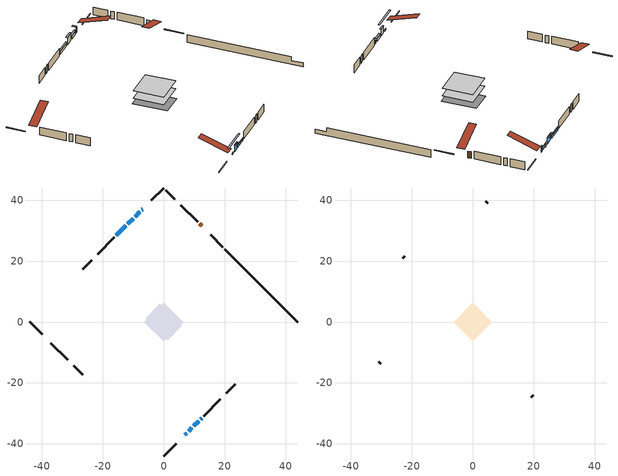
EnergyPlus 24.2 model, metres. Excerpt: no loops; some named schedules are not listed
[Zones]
conditioned space
 floor outside (Floor1 construction): -1.12,0 0,1.12 1.12,0 0,-1.12 z1.22
 floor adiabatic (AdiabaticFloorConstruction): -6.32,0 0,6.32 6.32,0 0,-6.32 z1.22
 floor foundation (Slab1 construction): -5.98,1.24 -1.24,5.98 5.98,-1.24 1.24,-5.98 z-1.22
 wall outside (RimJoist1 construction): 0,-43.95 4.02,-39.93 / -43.95,0 -39.93,-4.02 / 0,43.95 -4.02,39.93 / 19.36,24.59 15.34,28.61 z1.22:1.52
 wall outside (AdiabaticWallConstruction 1): 12.41,31.54 11.74,32.21 z1.22:3.25
 wall outside (AdiabaticWallConstruction): -6.95,37 -7.19,36.76 z1.22:2.97; 6.95,-37 7.51,-36.44 z1.22:1.73; -7.84,36.11 -9.43,34.52 / 9.85,-34.1 11.43,-32.52 / -12.39,31.56 -15.56,28.39 z1.22:2.08; -10.08,33.87 -11.74,32.21 z1.22:3.33; 8.17,-35.78 9.19,-34.76 z1.22:3.25; 12.08,-31.86 12.41,-31.54 z1.22:1.93
 wall outside (Wall1 construction): 13.07,-30.88 18.54,-25.41 / -37,-6.95 -31.52,-12.42 / -16.21,27.73 -21.69,22.26 / 11.08,32.87 5.61,38.34 z1.22:3.66
 wall outside (Wall3 construction): 20.52,-23.43 23.49,-20.46 / -29.54,-14.41 -26.57,-17.38 / -23.67,20.28 -26.64,17.31 / 3.63,40.32 0.66,43.29 z1.22:3.66
 wall foundation (FoundationWall1 construction): 20.02,23.93,-1.22 20.02,23.93,1.22 41.56,2.39,1.22 41.56,2.39,-0.04 43.95,0,-0.04 43.95,0,-1.22
 window (WindowConstruction 5): -6.95,37 -7.19,36.76 z1.22:2.97
 window (WindowConstruction 7): 6.95,-37 7.51,-36.44 z1.22:1.73
 window (WindowConstruction): -7.84,36.11 -9.42,34.52 z1.22:2.08
 window (WindowConstruction 1): -10.08,33.87 -11.73,32.21 z1.22:3.33
 window (WindowConstruction 2): 8.17,-35.78 9.19,-34.76 z1.22:3.25
 window (WindowConstruction 3): 9.85,-34.1 11.43,-32.52 z1.22:2.08
 window (WindowConstruction 4): 12.09,-31.86 12.41,-31.54 z1.22:1.93
 window (WindowConstruction 6): -12.39,31.56 -15.56,28.39 z1.22:2.08
 door (Door): 12.41,31.54 11.74,32.21 z1.22:3.25
 ceiling adiabatic (AdiabaticFloorConstruction): 0,-6.32 6.32,0 0,6.32 -6.32,0 z1.22
attic - vented
 floor to conditioned space (Floor2 construction Reversed): -6.3,0 0,6.3 6.3,0 0,-6.3 z3.66
 wall outside (Wall2 construction): 19.19,-24.75 19.86,-24.08 / -30.87,-13.08 -30.2,-13.75 / -22.34,21.61 -23.01,20.94 / 4.95,39 4.28,39.67 z1.22:3.66
 roof outside (Roof1 construction): 6.3,-37.65,3.66 0.16,-31.51,6.55 -1.46,-33.13,6.55 4.68,-39.27,3.66; -37.65,-6.3,3.66 -31.51,-0.16,6.55 -33.13,1.46,6.55 -39.27,-4.68,3.66; -6.3,37.65,3.66 -0.16,31.51,6.55 1.46,33.13,6.55 -4.68,39.27,3.66; 13.07,30.88,3.66 6.93,24.74,6.55 8.55,23.13,6.55 14.68,29.26,3.66
shading: -7.29,36.66 -6.85,37.1 -7.71,37.96 -8.15,37.52 z3.12; 10.1,-33.85 4.36,-39.58 4.69,-39.91 10.42,-34.18 z5.39; -9.64,34.31 -7.63,36.32 -7.96,36.64 -9.96,34.64 z2.38; -11.84,32.11 -9.98,33.97 -10.3,34.3 -12.17,32.43 z3.48; 9.3,-34.65 8.06,-35.89 8.39,-36.21 9.62,-34.98 z3.4; 11.53,-32.41 9.74,-34.21 10.07,-34.53 11.86,-32.74 z2.23; 12.52,-31.43 11.98,-31.97 12.31,-32.29 12.84,-31.76 z2.08; -15.77,28.18 -12.18,31.77 -12.39,31.98 -15.98,28.39 z2.38
[Building]
Building 1: Terrain=Suburbs
[Site:Location]
Halifax Intl AP_NS: Latitude {deg}=44.88; Longitude {deg}=-63.51; Time Zone {hr}=-4; Elevation {m}=145; Keep Site Location Information=Yes
[Site:GroundTemperature:Shallow]
3.15511, 1.33576, 1.19006, 2.05344, 5.51939, 8.9692, 11.96, 13.8546, 14.0156, 12.4746, 9.56009, 6.2161
[Site:WaterMainsTemperature]
Calculation Method=Schedule; Temperature Schedule=mains temperature schedule
[Material] Roughness=Rough; Thermal Absorptance=0.9
Name | Thickness {m} | Conductivity {W/m-K} | Density {kg/m3} | Specific Heat {J/kg-K} | Solar Absorptance | Visible Absorptance
asphalt or fiberglass shingles | 0.00635 | 0.162714 | 1121.4 | 1465.45 | 0.4 | 0.4
ceiling loosefill ins | 0.169333 | 0.0480833 | 16.02 | 1046.75 | 0.7 | 0.7
ceiling stud and cavity | 0.1397 | 0.132671 | 65.682 | 1177.47 | 0.7 | 0.7
concrete 4.0 in. | 0.1016 | 1.803125 | 2242.8 | 837.4 | 0.7 | 0.7
concrete 8.0 in. | 0.2032 | 1.803125 | 2242.8 | 837.4 | 0.7 | 0.7
door material | 0.04445 | 0.0451087 | 512.64 | 1214.23 | 0.7 | 0.7
floor covering | 0.0127 | 0.0433444 | 54.468 | 1339.84 | 0.6 | 0.6
floor rigid ins; rim joist rigid ins; wall rigid ins | 0.051816 | 0.029427 | 32.04 | 1214.23 | 0.7 | 0.7
floor rigid ins 1; wall rigid ins 1 | 0.512978 | 0.029427 | 32.04 | 1214.23 | 0.7 | 0.7
floor stud and cavity | 0.1397 | 0.0947656 | 92.3553 | 1139.71 | 0.7 | 0.7
floor stud and cavity 1 | 0.1397 | 1.75129 | 37.0049 | 1207.88 | 0.7 | 0.7
furniture material conditioned space 1 | 0.1524 | 0.115458 | 640.8 | 1214.23 | 0.6 | 0.6
gypsum board | 0.0127 | 0.160291 | 801 | 837.4 | 0.6 | 0.6
osb sheathing 0.5 in. | 0.0127 | 0.115458 | 512.64 | 1214.23 | 0.7 | 0.7
osb sheathing 0.75 in. | 0.01905 | 0.115458 | 512.64 | 1214.23 | 0.7 | 0.7
osb sheathing 2.0 in. | 0.0508 | 0.115458 | 512.64 | 1214.23 | 0.7 | 0.7
rim joist stud and cavity | 0.0508 | 0.0475618 | 125.044 | 1163.47 | 0.6 | 0.6
wall stud and cavity | 0.1397 | 0.203958 | 139.0536 | 1170.24 | 0.7 | 0.7
wall stud and cavity 1 | 0.0889 | 6.1454 | 50.32683 | 1063.81 | 0.6 | 0.6
wall stud and cavity 2 | 0.1397 | 0.0937973 | 139.0536 | 1170.24 | 0.7 | 0.7
wall stud and cavity 3 | 0.0889 | 0.380278 | 52.3479 | 1209.89 | 0.7 | 0.7
wall stud and cavity 4 | 0.0889 | 0.391764 | 83.0341 | 1211.67 | 0.7 | 0.7
wood siding | 0.0254 | 0.102417 | 544.68 | 1172.36 | 0.4 | 0.4
wood siding 1 | 0.00254 | 0.102417 | 544.68 | 1172.36 | 0.4 | 0.4
wood siding 2; wood siding 3; wood siding 4 | 0.0254 | 0.102417 | 544.68 | 1172.36 | 0.7 | 0.7
[WindowMaterial:SimpleGlazingSystem]
Name | U-Factor {W/m2-K} | Solar Heat Gain Coefficient
WindowMaterial | 3.006501 | 0.53
WindowMaterial 1 | 2.88386 | 0.67
WindowMaterial 2 | 2.82935 | 0.58
WindowMaterial 3 | 3.06442 | 0.39
WindowMaterial 4 | 3.04681 | 0.56
WindowMaterial 5 | 2.75269 | 0.42
[Construction]
AdiabaticFloorConstruction: floor stud and cavity 1, floor rigid ins 1, osb sheathing 0.75 in., floor covering
AdiabaticWallConstruction: wood siding 3, wall rigid ins 1, wall stud and cavity 3, gypsum board
AdiabaticWallConstruction 1: wood siding 4, wall rigid ins 1, wall stud and cavity 3, gypsum board
Door: door material
Floor1 construction: floor stud and cavity, floor rigid ins, osb sheathing 0.75 in., floor covering
Floor2 construction Reversed: gypsum board, ceiling stud and cavity, ceiling loosefill ins
FoundationWall1 construction: concrete 8.0 in.
furniture construction conditioned space 1: furniture material conditioned space 1
PartitionWallConstruction: gypsum board, wall stud and cavity 4, gypsum board
RimJoist1 construction: wood siding 2, rim joist rigid ins, osb sheathing 2.0 in., rim joist stud and cavity
Roof1 construction: asphalt or fiberglass shingles
Slab1 construction: concrete 4.0 in.
Wall1 construction: wood siding, wall rigid ins, osb sheathing 0.5 in., wall stud and cavity, gypsum board
Wall2 construction: wood siding 1, wall stud and cavity 1
Wall3 construction: wood siding, osb sheathing 0.5 in., wall stud and cavity 2, gypsum board
WindowConstruction; WindowConstruction 3; WindowConstruction 6: WindowMaterial
WindowConstruction 1: WindowMaterial 1
WindowConstruction 2: WindowMaterial 2
WindowConstruction 4: WindowMaterial 3
WindowConstruction 5: WindowMaterial 4
WindowConstruction 7: WindowMaterial 5
[Zone] Multiplier=1; Part of Total Floor Area=Yes
Name | Volume {m3}
attic - vented | 37.31
conditioned space | 390.8
[Space]
Name | Zone | Volume {m3}
attic - vented 1 | attic - vented | 37.31
conditioned space 1 | conditioned space | 390.8
[ZoneInfiltration:EffectiveLeakageArea]
infil attic - vented 1: Zone or Space=attic - vented 1; Schedule=Always On Discrete; Effective Air Leakage Area {cm2}=2845.25; Stack Coefficient=0.000370775; Wind Coefficient=1.30099e-05
[ZoneMixing]
whole house fan mix: Zone or Space=attic - vented; Schedule=Always On Continuous; Design Flow Rate Calculation Method=Flow/Zone; Design Flow Rate {m3/s}=0; Source Zone or Space=conditioned space
[SurfaceProperty:ExposedFoundationPerimeter]
Slab1: Exposed Perimeter Calculation Method=TotalExposedPerimeter; Total Exposed Perimeter {m}=33.84
[InternalMass] Zone or ZoneList=conditioned space; Space or SpaceList=conditioned space 1
Name | Construction | Surface Area {m2}
furniture mass conditioned space 1 | furniture construction conditioned space 1 | 60.3598
partition wall mass | PartitionWallConstruction | 150.9
[Lights]
interior lighting: Zone or ZoneList or Space or SpaceList=conditioned space 1; Schedule=interior lighting schedule; Design Level Calculation Method=LightingLevel; Lighting Level {W}=343.2; Return Air Fraction=0; Fraction Radiant=0.6; Fraction Visible=0.2; Fraction Replaceable=1
[People]
occupants: Zone or ZoneList or Space or SpaceList=conditioned space 1; Number of People Schedule=occupants schedule; Number of People Calculation Method=People; Number of People=3; Fraction Radiant=0.314171; Sensible Heat Fraction=0.56303; Activity Level Schedule=occupants activity schedule; Carbon Dioxide Generation Rate {m3/s-W}=0; Enable ASHRAE 55 Comfort Warnings=No; Mean Radiant Temperature Calculation Type=EnclosureAveraged
[ElectricEquipment] Zone or ZoneList or Space or SpaceList=conditioned space 1; Design Level Calculation Method=EquipmentLevel
Name | Schedule | Design Level {W} | Fraction Latent | Fraction Radiant | Fraction Lost
clothes dryer | clothes dryer schedule | 140.772 | 0.015 | 0.081 | 0.85
clothes washer | clothes washer schedule | 32.1985 | 0.03 | 0.162 | 0.7
cooking range | cooking range schedule | 215.147 | 0.08 | 0.432 | 0.2
dishwasher | dishwasher schedule | 66.8632 | 0.3 | 0.18 | 0.4
fridge | fridge schedule | 72.9452 | 0 | 0.6 | 0
mech vent bath fan 0 | mech vent bath fan 0 schedule | 25.1 | 0 | 0 | 1
mech vent house fan | mech vent house fan schedule | 6.33333 | 0 | 0 | 1
mech vent house fan cfis | mech vent house fan cfis schedule | 0 | 0 | 0 | 0
misc plug loads | misc plug loads schedule | 494.7 | 0.045 | 0.513 | 0.1
whole house fan | Always On Discrete | 0 | 0 | 0 | 1
[OtherEquipment] Zone or ZoneList or Space or SpaceList=conditioned space 1; Design Level Calculation Method=EquipmentLevel
Name | Fuel Type | Schedule | Design Level {W} | Fraction Latent | Fraction Radiant | Fraction Lost
clothes dryer 1 | Electricity | clothes dryer schedule | 0 | 0.015 | 0.081 | 0.85
cooking range 1 | Electricity | cooking range schedule | 0 | 0.08 | 0.432 | 0.2
general water use latent | None | general water use schedule | 62.594 | 1 | 0 | 0
general water use sensible | None | general water use schedule | -61.6891 | 0 | 0.6 | 0
mech vent house fan latent load | None | Always On Discrete | 0 | 1 | 0 | 0
mech vent house fan sensible load | None | Always On Discrete | 0 | 0 | 0 | 0
water heater energy adjustment1 | Electricity | Always On Discrete | 0.01 | 0 | 0 | 1
[ZoneInfiltration:DesignFlowRate] Zone or ZoneList or Space or SpaceList=conditioned space 1; Schedule=Always On Discrete; Design Flow Rate Calculation Method=Flow/Zone; Design Flow Rate {m3/s}=0
infil flow; natural vent flow; whole house fan flow
[ZoneControl:Thermostat]
conditioned space Thermostat: Zone or ZoneList=conditioned space; Control Type Schedule=conditioned space Thermostat Schedule; Control 1=conditioned space temperature setpoint; Temperature Difference Between Cutout And Setpoint {deltaC}=0
[ThermostatSetpoint:DualSetpoint]
conditioned space temperature setpoint: Heating Setpoint Temperature Schedule=heating setpoint; Cooling Setpoint Temperature Schedule=cooling setpoint
[Zone equipment]
conditioned space: electric baseboard
[Foundation:Kiva]
Foundation Kiva 1: Initial Indoor Air Temperature {C}=18; Wall Height Above Grade {m}=1.21999; Wall Depth Below Slab {m}=0.2032
[Foundation:Kiva:Settings]
Soil Conductivity {W/m-K}=0.849921; Soil Density {kg/m3}=1842.3; Soil Specific Heat {J/kg-K}=418.7; Ground Solar Absorptivity=0.9; Ground Thermal Absorptivity=0.9; Ground Surface Roughness {m}=0.03; Far-Field Width {m}=40; Deep-Ground Boundary Condition=ZeroFlux; Deep-Ground Depth {m}=40; Minimum Cell Dimension {m}=0.2; Maximum Cell Growth Coefficient=3; Simulation Timestep=Timestep
[Exterior:Lights]
exterior lighting: Schedule=exterior lighting schedule; Design Level {W}=75.6
[EnergyManagementSystem:Sensor] Output:Variable or Output:Meter Index Key=conditioned space
Name | Output:Variable or Output:Meter
conditioned_space_clg_unmet_s | Zone Cooling Setpoint Not Met Time
conditioned_space_htg_unmet_s | Zone Heating Setpoint Not Met Time
fridge_tin_s; tin_s; tin_s_1 | Zone Mean Air Temperature
tout_s | Zone Outdoor Air Drybulb Temperature
win_s | Zone Air Humidity Ratio
[Schedule:Constant]
Name | Hourly Value
Always On Continuous; mech vent house fan schedule; mech vent house fan cfis schedule; Always On Discrete | 1
occupants activity schedule | 117.228
fridge schedule | 0
[Schedule:Week:Daily]
interior lighting schedule Week Rule - Jan1-Jan27: interior lighting schedule day, interior lighting schedule day, interior lighting schedule day, interior lighting schedule day, interior lighting schedule day, interior lighting schedule day, interior lighting schedule day, interior lighting schedule default day, interior lighting schedule default day, interior lighting schedule default day, interior lighting schedule default day, interior lighting schedule default day
interior lighting schedule Week Rule - Jan28-Feb3: interior lighting schedule day, interior lighting schedule day, interior lighting schedule day, interior lighting schedule day, interior lighting schedule day 1, interior lighting schedule day 1, interior lighting schedule day 1, interior lighting schedule default day, interior lighting schedule default day, interior lighting schedule default day, interior lighting schedule default day, interior lighting schedule default day
interior lighting schedule Week Rule - Feb4-Feb24: interior lighting schedule day 1, interior lighting schedule day 1, interior lighting schedule day 1, interior lighting schedule day 1, interior lighting schedule day 1, interior lighting schedule day 1, interior lighting schedule day 1, interior lighting schedule default day, interior lighting schedule default day, interior lighting schedule default day, interior lighting schedule default day, interior lighting schedule default day
interior lighting schedule Week Rule - Feb25-Mar3: interior lighting schedule day 1, interior lighting schedule day 1, interior lighting schedule day 1, interior lighting schedule day 1, interior lighting schedule day 2, interior lighting schedule day 2, interior lighting schedule day 2, interior lighting schedule default day, interior lighting schedule default day, interior lighting schedule default day, interior lighting schedule default day, interior lighting schedule default day
interior lighting schedule Week Rule - Mar4-Mar31: interior lighting schedule day 2, interior lighting schedule day 2, interior lighting schedule day 2, interior lighting schedule day 2, interior lighting schedule day 2, interior lighting schedule day 2, interior lighting schedule day 2, interior lighting schedule default day, interior lighting schedule default day, interior lighting schedule default day, interior lighting schedule default day, interior lighting schedule default day
interior lighting schedule Week Rule - Apr1-Apr28: interior lighting schedule day 3, interior lighting schedule day 3, interior lighting schedule day 3, interior lighting schedule day 3, interior lighting schedule day 3, interior lighting schedule day 3, interior lighting schedule day 3, interior lighting schedule default day, interior lighting schedule default day, interior lighting schedule default day, interior lighting schedule default day, interior lighting schedule default day
interior lighting schedule Week Rule - Apr29-May5: interior lighting schedule day 3, interior lighting schedule day 3, interior lighting schedule day 4, interior lighting schedule day 4, interior lighting schedule day 4, interior lighting schedule day 4, interior lighting schedule day 4, interior lighting schedule default day, interior lighting schedule default day, interior lighting schedule default day, interior lighting schedule default day, interior lighting schedule default day
interior lighting schedule Week Rule - May6-May26: interior lighting schedule day 4, interior lighting schedule day 4, interior lighting schedule day 4, interior lighting schedule day 4, interior lighting schedule day 4, interior lighting schedule day 4, interior lighting schedule day 4, interior lighting schedule default day, interior lighting schedule default day, interior lighting schedule default day, interior lighting schedule default day, interior lighting schedule default day
interior lighting schedule Week Rule - May27-Jun2: interior lighting schedule day 4, interior lighting schedule day 4, interior lighting schedule day 4, interior lighting schedule day 4, interior lighting schedule day 4, interior lighting schedule day 5, interior lighting schedule day 5, interior lighting schedule default day, interior lighting schedule default day, interior lighting schedule default day, interior lighting schedule default day, interior lighting schedule default day
interior lighting schedule Week Rule - Jun3-Jun30: interior lighting schedule day 5, interior lighting schedule day 5, interior lighting schedule day 5, interior lighting schedule day 5, interior lighting schedule day 5, interior lighting schedule day 5, interior lighting schedule day 5, interior lighting schedule default day, interior lighting schedule default day, interior lighting schedule default day, interior lighting schedule default day, interior lighting schedule default day
interior lighting schedule Week Rule - Jul1-Jul28: interior lighting schedule day 6, interior lighting schedule day 6, interior lighting schedule day 6, interior lighting schedule day 6, interior lighting schedule day 6, interior lighting schedule day 6, interior lighting schedule day 6, interior lighting schedule default day, interior lighting schedule default day, interior lighting schedule default day, interior lighting schedule default day, interior lighting schedule default day
interior lighting schedule Week Rule - Jul29-Aug4: interior lighting schedule day 6, interior lighting schedule day 6, interior lighting schedule day 6, interior lighting schedule day 7, interior lighting schedule day 7, interior lighting schedule day 7, interior lighting schedule day 7, interior lighting schedule default day, interior lighting schedule default day, interior lighting schedule default day, interior lighting schedule default day, interior lighting schedule default day
interior lighting schedule Week Rule - Aug5-Aug25: interior lighting schedule day 7, interior lighting schedule day 7, interior lighting schedule day 7, interior lighting schedule day 7, interior lighting schedule day 7, interior lighting schedule day 7, interior lighting schedule day 7, interior lighting schedule default day, interior lighting schedule default day, interior lighting schedule default day, interior lighting schedule default day, interior lighting schedule default day
interior lighting schedule Week Rule - Aug26-Sep1: interior lighting schedule day 7, interior lighting schedule day 7, interior lighting schedule day 7, interior lighting schedule day 7, interior lighting schedule day 7, interior lighting schedule day 7, interior lighting schedule day 8, interior lighting schedule default day, interior lighting schedule default day, interior lighting schedule default day, interior lighting schedule default day, interior lighting schedule default day
interior lighting schedule Week Rule - Sep2-Sep29: interior lighting schedule day 8, interior lighting schedule day 8, interior lighting schedule day 8, interior lighting schedule day 8, interior lighting schedule day 8, interior lighting schedule day 8, interior lighting schedule day 8, interior lighting schedule default day, interior lighting schedule default day, interior lighting schedule default day, interior lighting schedule default day, interior lighting schedule default day
interior lighting schedule Week Rule - Sep30-Oct6: interior lighting schedule day 8, interior lighting schedule day 9, interior lighting schedule day 9, interior lighting schedule day 9, interior lighting schedule day 9, interior lighting schedule day 9, interior lighting schedule day 9, interior lighting schedule default day, interior lighting schedule default day, interior lighting schedule default day, interior lighting schedule default day, interior lighting schedule default day
interior lighting schedule Week Rule - Oct7-Oct27: interior lighting schedule day 9, interior lighting schedule day 9, interior lighting schedule day 9, interior lighting schedule day 9, interior lighting schedule day 9, interior lighting schedule day 9, interior lighting schedule day 9, interior lighting schedule default day, interior lighting schedule default day, interior lighting schedule default day, interior lighting schedule default day, interior lighting schedule default day
interior lighting schedule Week Rule - Oct28-Nov3: interior lighting schedule day 9, interior lighting schedule day 9, interior lighting schedule day 9, interior lighting schedule day 9, interior lighting schedule day 10, interior lighting schedule day 10, interior lighting schedule day 10, interior lighting schedule default day, interior lighting schedule default day, interior lighting schedule default day, interior lighting schedule default day, interior lighting schedule default day
interior lighting schedule Week Rule - Nov4-Nov24: interior lighting schedule day 10, interior lighting schedule day 10, interior lighting schedule day 10, interior lighting schedule day 10, interior lighting schedule day 10, interior lighting schedule day 10, interior lighting schedule day 10, interior lighting schedule default day, interior lighting schedule default day, interior lighting schedule default day, interior lighting schedule default day, interior lighting schedule default day
interior lighting schedule Week Rule - Nov25-Dec1: interior lighting schedule day 10, interior lighting schedule day 10, interior lighting schedule day 10, interior lighting schedule day 10, interior lighting schedule day 10, interior lighting schedule day 10, interior lighting schedule day 11, interior lighting schedule default day, interior lighting schedule default day, interior lighting schedule default day, interior lighting schedule default day, interior lighting schedule default day
interior lighting schedule Week Rule - Dec2-Dec31: interior lighting schedule day 11, interior lighting schedule day 11, interior lighting schedule day 11, interior lighting schedule day 11, interior lighting schedule day 11, interior lighting schedule day 11, interior lighting schedule day 11, interior lighting schedule default day, interior lighting schedule default day, interior lighting schedule default day, interior lighting schedule default day, interior lighting schedule default day
occupants schedule Week Rule - Jan1-Dec31: occupants schedule day, occupants schedule day, occupants schedule day, occupants schedule day, occupants schedule day, occupants schedule day, occupants schedule day, occupants schedule default day, occupants schedule default day, occupants schedule default day, occupants schedule default day, occupants schedule default day
clothes dryer schedule Week Rule - Jan1-Dec31: clothes dryer schedule day, clothes dryer schedule day, clothes dryer schedule day, clothes dryer schedule day, clothes dryer schedule day, clothes dryer schedule day, clothes dryer schedule day, clothes dryer schedule default day, clothes dryer schedule default day, clothes dryer schedule default day, clothes dryer schedule default day, clothes dryer schedule default day
clothes washer schedule Week Rule - Jan1-Dec31: clothes washer schedule day, clothes washer schedule day, clothes washer schedule day, clothes washer schedule day, clothes washer schedule day, clothes washer schedule day, clothes washer schedule day, clothes washer schedule default day, clothes washer schedule default day, clothes washer schedule default day, clothes washer schedule default day, clothes washer schedule default day
cooking range schedule Week Rule - Jan1-Dec31: cooking range schedule day, cooking range schedule day, cooking range schedule day, cooking range schedule day, cooking range schedule day, cooking range schedule day, cooking range schedule day, cooking range schedule default day, cooking range schedule default day, cooking range schedule default day, cooking range schedule default day, cooking range schedule default day
dishwasher schedule Week Rule - Jan1-Dec31: dishwasher schedule day, dishwasher schedule day, dishwasher schedule day, dishwasher schedule day, dishwasher schedule day, dishwasher schedule day, dishwasher schedule day, dishwasher schedule default day, dishwasher schedule default day, dishwasher schedule default day, dishwasher schedule default day, dishwasher schedule default day
mech vent bath fan 0 schedule Week Rule - Jan1-Dec31: mech vent bath fan 0 schedule day, mech vent bath fan 0 schedule day, mech vent bath fan 0 schedule day, mech vent bath fan 0 schedule day, mech vent bath fan 0 schedule day, mech vent bath fan 0 schedule day, mech vent bath fan 0 schedule day, mech vent bath fan 0 schedule default day, mech vent bath fan 0 schedule default day, mech vent bath fan 0 schedule default day, mech vent bath fan 0 schedule default day, mech vent bath fan 0 schedule default day
misc plug loads schedule Week Rule - Jan1-Dec31: misc plug loads schedule day, misc plug loads schedule day, misc plug loads schedule day, misc plug loads schedule day, misc plug loads schedule day, misc plug loads schedule day, misc plug loads schedule day, misc plug loads schedule default day, misc plug loads schedule default day, misc plug loads schedule default day, misc plug loads schedule default day, misc plug loads schedule default day
general water use schedule Week Rule - Jan1-Dec31: general water use schedule day, general water use schedule day, general water use schedule day, general water use schedule day, general water use schedule day, general water use schedule day, general water use schedule day, general water use schedule default day, general water use schedule default day, general water use schedule default day, general water use schedule default day, general water use schedule default day
exterior lighting schedule Week Rule - Jan1-Jan27: exterior lighting schedule day, exterior lighting schedule day, exterior lighting schedule day, exterior lighting schedule day, exterior lighting schedule day, exterior lighting schedule day, exterior lighting schedule day, exterior lighting schedule default day, exterior lighting schedule default day, exterior lighting schedule default day, exterior lighting schedule default day, exterior lighting schedule default day
exterior lighting schedule Week Rule - Jan28-Feb3: exterior lighting schedule day, exterior lighting schedule day, exterior lighting schedule day, exterior lighting schedule day, exterior lighting schedule day 1, exterior lighting schedule day 1, exterior lighting schedule day 1, exterior lighting schedule default day, exterior lighting schedule default day, exterior lighting schedule default day, exterior lighting schedule default day, exterior lighting schedule default day
exterior lighting schedule Week Rule - Feb4-Feb24: exterior lighting schedule day 1, exterior lighting schedule day 1, exterior lighting schedule day 1, exterior lighting schedule day 1, exterior lighting schedule day 1, exterior lighting schedule day 1, exterior lighting schedule day 1, exterior lighting schedule default day, exterior lighting schedule default day, exterior lighting schedule default day, exterior lighting schedule default day, exterior lighting schedule default day
exterior lighting schedule Week Rule - Feb25-Mar3: exterior lighting schedule day 1, exterior lighting schedule day 1, exterior lighting schedule day 1, exterior lighting schedule day 1, exterior lighting schedule day 2, exterior lighting schedule day 2, exterior lighting schedule day 2, exterior lighting schedule default day, exterior lighting schedule default day, exterior lighting schedule default day, exterior lighting schedule default day, exterior lighting schedule default day
exterior lighting schedule Week Rule - Mar4-Mar31: exterior lighting schedule day 2, exterior lighting schedule day 2, exterior lighting schedule day 2, exterior lighting schedule day 2, exterior lighting schedule day 2, exterior lighting schedule day 2, exterior lighting schedule day 2, exterior lighting schedule default day, exterior lighting schedule default day, exterior lighting schedule default day, exterior lighting schedule default day, exterior lighting schedule default day
exterior lighting schedule Week Rule - Apr1-Apr28: exterior lighting schedule day 3, exterior lighting schedule day 3, exterior lighting schedule day 3, exterior lighting schedule day 3, exterior lighting schedule day 3, exterior lighting schedule day 3, exterior lighting schedule day 3, exterior lighting schedule default day, exterior lighting schedule default day, exterior lighting schedule default day, exterior lighting schedule default day, exterior lighting schedule default day
exterior lighting schedule Week Rule - Apr29-May5: exterior lighting schedule day 3, exterior lighting schedule day 3, exterior lighting schedule day 4, exterior lighting schedule day 4, exterior lighting schedule day 4, exterior lighting schedule day 4, exterior lighting schedule day 4, exterior lighting schedule default day, exterior lighting schedule default day, exterior lighting schedule default day, exterior lighting schedule default day, exterior lighting schedule default day
exterior lighting schedule Week Rule - May6-May26: exterior lighting schedule day 4, exterior lighting schedule day 4, exterior lighting schedule day 4, exterior lighting schedule day 4, exterior lighting schedule day 4, exterior lighting schedule day 4, exterior lighting schedule day 4, exterior lighting schedule default day, exterior lighting schedule default day, exterior lighting schedule default day, exterior lighting schedule default day, exterior lighting schedule default day
exterior lighting schedule Week Rule - May27-Jun2: exterior lighting schedule day 4, exterior lighting schedule day 4, exterior lighting schedule day 4, exterior lighting schedule day 4, exterior lighting schedule day 4, exterior lighting schedule day 5, exterior lighting schedule day 5, exterior lighting schedule default day, exterior lighting schedule default day, exterior lighting schedule default day, exterior lighting schedule default day, exterior lighting schedule default day
exterior lighting schedule Week Rule - Jun3-Jun30: exterior lighting schedule day 5, exterior lighting schedule day 5, exterior lighting schedule day 5, exterior lighting schedule day 5, exterior lighting schedule day 5, exterior lighting schedule day 5, exterior lighting schedule day 5, exterior lighting schedule default day, exterior lighting schedule default day, exterior lighting schedule default day, exterior lighting schedule default day, exterior lighting schedule default day
exterior lighting schedule Week Rule - Jul1-Jul28: exterior lighting schedule day 6, exterior lighting schedule day 6, exterior lighting schedule day 6, exterior lighting schedule day 6, exterior lighting schedule day 6, exterior lighting schedule day 6, exterior lighting schedule day 6, exterior lighting schedule default day, exterior lighting schedule default day, exterior lighting schedule default day, exterior lighting schedule default day, exterior lighting schedule default day
exterior lighting schedule Week Rule - Jul29-Aug4: exterior lighting schedule day 6, exterior lighting schedule day 6, exterior lighting schedule day 6, exterior lighting schedule day 7, exterior lighting schedule day 7, exterior lighting schedule day 7, exterior lighting schedule day 7, exterior lighting schedule default day, exterior lighting schedule default day, exterior lighting schedule default day, exterior lighting schedule default day, exterior lighting schedule default day
exterior lighting schedule Week Rule - Aug5-Aug25: exterior lighting schedule day 7, exterior lighting schedule day 7, exterior lighting schedule day 7, exterior lighting schedule day 7, exterior lighting schedule day 7, exterior lighting schedule day 7, exterior lighting schedule day 7, exterior lighting schedule default day, exterior lighting schedule default day, exterior lighting schedule default day, exterior lighting schedule default day, exterior lighting schedule default day
exterior lighting schedule Week Rule - Aug26-Sep1: exterior lighting schedule day 7, exterior lighting schedule day 7, exterior lighting schedule day 7, exterior lighting schedule day 7, exterior lighting schedule day 7, exterior lighting schedule day 7, exterior lighting schedule day 8, exterior lighting schedule default day, exterior lighting schedule default day, exterior lighting schedule default day, exterior lighting schedule default day, exterior lighting schedule default day
exterior lighting schedule Week Rule - Sep2-Sep29: exterior lighting schedule day 8, exterior lighting schedule day 8, exterior lighting schedule day 8, exterior lighting schedule day 8, exterior lighting schedule day 8, exterior lighting schedule day 8, exterior lighting schedule day 8, exterior lighting schedule default day, exterior lighting schedule default day, exterior lighting schedule default day, exterior lighting schedule default day, exterior lighting schedule default day
exterior lighting schedule Week Rule - Sep30-Oct6: exterior lighting schedule day 8, exterior lighting schedule day 9, exterior lighting schedule day 9, exterior lighting schedule day 9, exterior lighting schedule day 9, exterior lighting schedule day 9, exterior lighting schedule day 9, exterior lighting schedule default day, exterior lighting schedule default day, exterior lighting schedule default day, exterior lighting schedule default day, exterior lighting schedule default day
exterior lighting schedule Week Rule - Oct7-Oct27: exterior lighting schedule day 9, exterior lighting schedule day 9, exterior lighting schedule day 9, exterior lighting schedule day 9, exterior lighting schedule day 9, exterior lighting schedule day 9, exterior lighting schedule day 9, exterior lighting schedule default day, exterior lighting schedule default day, exterior lighting schedule default day, exterior lighting schedule default day, exterior lighting schedule default day
exterior lighting schedule Week Rule - Oct28-Nov3: exterior lighting schedule day 9, exterior lighting schedule day 9, exterior lighting schedule day 9, exterior lighting schedule day 9, exterior lighting schedule day 10, exterior lighting schedule day 10, exterior lighting schedule day 10, exterior lighting schedule default day, exterior lighting schedule default day, exterior lighting schedule default day, exterior lighting schedule default day, exterior lighting schedule default day
exterior lighting schedule Week Rule - Nov4-Nov24: exterior lighting schedule day 10, exterior lighting schedule day 10, exterior lighting schedule day 10, exterior lighting schedule day 10, exterior lighting schedule day 10, exterior lighting schedule day 10, exterior lighting schedule day 10, exterior lighting schedule default day, exterior lighting schedule default day, exterior lighting schedule default day, exterior lighting schedule default day, exterior lighting schedule default day
exterior lighting schedule Week Rule - Nov25-Dec1: exterior lighting schedule day 10, exterior lighting schedule day 10, exterior lighting schedule day 10, exterior lighting schedule day 10, exterior lighting schedule day 10, exterior lighting schedule day 10, exterior lighting schedule day 11, exterior lighting schedule default day, exterior lighting schedule default day, exterior lighting schedule default day, exterior lighting schedule default day, exterior lighting schedule default day
exterior lighting schedule Week Rule - Dec2-Dec31: exterior lighting schedule day 11, exterior lighting schedule day 11, exterior lighting schedule day 11, exterior lighting schedule day 11, exterior lighting schedule day 11, exterior lighting schedule day 11, exterior lighting schedule day 11, exterior lighting schedule default day, exterior lighting schedule default day, exterior lighting schedule default day, exterior lighting schedule default day, exterior lighting schedule default day
[Schedule:Year]
interior lighting schedule: interior lighting schedule Week Rule - Jan1-Jan27, 1, 1, 1, 27, interior lighting schedule Week Rule - Jan28-Feb3, 1, 28, 2, 3, interior lighting schedule Week Rule - Feb4-Feb24, 2, 4, 2, 24, interior lighting schedule Week Rule - Feb25-Mar3, 2, 25, 3, 3, interior lighting schedule Week Rule - Mar4-Mar31, 3, 4, 3, 31, interior lighting schedule Week Rule - Apr1-Apr28, 4, 1, 4, 28, interior lighting schedule Week Rule - Apr29-May5, 4, 29, 5, 5, interior lighting schedule Week Rule - May6-May26, 5, 6, 5, 26, interior lighting schedule Week Rule - May27-Jun2, 5, 27, 6, 2, interior lighting schedule Week Rule - Jun3-Jun30, 6, 3, 6, 30, interior lighting schedule Week Rule - Jul1-Jul28, 7, 1, 7, 28, interior lighting schedule Week Rule - Jul29-Aug4, 7, 29, 8, 4, interior lighting schedule Week Rule - Aug5-Aug25, 8, 5, 8, 25, interior lighting schedule Week Rule - Aug26-Sep1, 8, 26, 9, 1, interior lighting schedule Week Rule - Sep2-Sep29, 9, 2, 9, 29, interior lighting schedule Week Rule - Sep30-Oct6, 9, 30, 10, 6, interior lighting schedule Week Rule - Oct7-Oct27, 10, 7, 10, 27, interior lighting schedule Week Rule - Oct28-Nov3, 10, 28, 11, 3, interior lighting schedule Week Rule - Nov4-Nov24, 11, 4, 11, 24, interior lighting schedule Week Rule - Nov25-Dec1, 11, 25, 12, 1, interior lighting schedule Week Rule - Dec2-Dec31, 12, 2, 12, 31
occupants schedule: occupants schedule Week Rule - Jan1-Dec31, 1, 1, 12, 31
clothes dryer schedule: clothes dryer schedule Week Rule - Jan1-Dec31, 1, 1, 12, 31
clothes washer schedule: clothes washer schedule Week Rule - Jan1-Dec31, 1, 1, 12, 31
cooking range schedule: cooking range schedule Week Rule - Jan1-Dec31, 1, 1, 12, 31
dishwasher schedule: dishwasher schedule Week Rule - Jan1-Dec31, 1, 1, 12, 31
mech vent bath fan 0 schedule: mech vent bath fan 0 schedule Week Rule - Jan1-Dec31, 1, 1, 12, 31
misc plug loads schedule: misc plug loads schedule Week Rule - Jan1-Dec31, 1, 1, 12, 31
general water use schedule: general water use schedule Week Rule - Jan1-Dec31, 1, 1, 12, 31
heating setpoint: heating setpoint Week Rule - Jan1-Dec31, 1, 1, 12, 31
cooling setpoint: cooling setpoint Week Rule - Jan1-Dec31, 1, 1, 12, 31
exterior lighting schedule: exterior lighting schedule Week Rule - Jan1-Jan27, 1, 1, 1, 27, exterior lighting schedule Week Rule - Jan28-Feb3, 1, 28, 2, 3, exterior lighting schedule Week Rule - Feb4-Feb24, 2, 4, 2, 24, exterior lighting schedule Week Rule - Feb25-Mar3, 2, 25, 3, 3, exterior lighting schedule Week Rule - Mar4-Mar31, 3, 4, 3, 31, exterior lighting schedule Week Rule - Apr1-Apr28, 4, 1, 4, 28, exterior lighting schedule Week Rule - Apr29-May5, 4, 29, 5, 5, exterior lighting schedule Week Rule - May6-May26, 5, 6, 5, 26, exterior lighting schedule Week Rule - May27-Jun2, 5, 27, 6, 2, exterior lighting schedule Week Rule - Jun3-Jun30, 6, 3, 6, 30, exterior lighting schedule Week Rule - Jul1-Jul28, 7, 1, 7, 28, exterior lighting schedule Week Rule - Jul29-Aug4, 7, 29, 8, 4, exterior lighting schedule Week Rule - Aug5-Aug25, 8, 5, 8, 25, exterior lighting schedule Week Rule - Aug26-Sep1, 8, 26, 9, 1, exterior lighting schedule Week Rule - Sep2-Sep29, 9, 2, 9, 29, exterior lighting schedule Week Rule - Sep30-Oct6, 9, 30, 10, 6, exterior lighting schedule Week Rule - Oct7-Oct27, 10, 7, 10, 27, exterior lighting schedule Week Rule - Oct28-Nov3, 10, 28, 11, 3, exterior lighting schedule Week Rule - Nov4-Nov24, 11, 4, 11, 24, exterior lighting schedule Week Rule - Nov25-Dec1, 11, 25, 12, 1, exterior lighting schedule Week Rule - Dec2-Dec31, 12, 2, 12, 31
[Schedule:Compact]
conditioned space Thermostat Schedule: Through: 12/31, For: AllDays, Until: 24:00, 4
mains temperature schedule: Through: 01/01, For: AllDays, Until: 24:00, 7.41, Through: 01/02, For: AllDays, Until: 24:00, 7.34833, Through: 01/03, For: AllDays, Until: 24:00, 7.28778, Through: 01/04, For: AllDays, Until: 24:00, 7.22889, Through: 01/05, For: AllDays, Until: 24:00, 7.17056, Through: 01/06, For: AllDays, Until: 24:00, 7.11333, Through: 01/07, For: AllDays, Until: 24:00, 7.05722, Through: 01/08, For: AllDays, Until: 24:00, 7.00167, Through: 01/09, For: AllDays, Until: 24:00, 6.94778, Through: 01/10, For: AllDays, Until: 24:00, 6.895, Through: 01/11, For: AllDays, Until: 24:00, 6.84333, Through: 01/12, For: AllDays, Until: 24:00, 6.79278, Through: 01/13, For: AllDays, Until: 24:00, 6.74389, Through: 01/14, For: AllDays, Until: 24:00, 6.69556, Through: 01/15, For: AllDays, Until: 24:00, 6.64889, Through: 01/16, For: AllDays, Until: 24:00, 6.60278, Through: 01/17, For: AllDays, Until: 24:00, 6.55833, Through: 01/18, For: AllDays, Until: 24:00, 6.515, Through: 01/19, For: AllDays, Until: 24:00, 6.47333, Through: 01/20, For: AllDays, Until: 24:00, 6.43278, Through: 01/21, For: AllDays, Until: 24:00, 6.39333, Through: 01/22, For: AllDays, Until: 24:00, 6.355, Through: 01/23, For: AllDays, Until: 24:00, 6.31833, Through: 01/24, For: AllDays, Until: 24:00, 6.28278, Through: 01/25, For: AllDays, Until: 24:00, 6.24889, Through: 01/26, For: AllDays, Until: 24:00, 6.21611, Through: 01/27, For: AllDays, Until: 24:00, 6.18444, Through: 01/28, For: AllDays, Until: 24:00, 6.15444, Through: 01/29, For: AllDays, Until: 24:00, 6.12556, Through: 01/30, For: AllDays, Until: 24:00, 6.09833, Through: 01/31, For: AllDays, Until: 24:00, 6.07222, Through: 02/01, For: AllDays, Until: 24:00, 6.04778, Through: 02/02, For: AllDays, Until: 24:00, 6.02444, Through: 02/03, For: AllDays, Until: 24:00, 6.00278, Through: 02/04, For: AllDays, Until: 24:00, 5.98222, Through: 02/05, For: AllDays, Until: 24:00, 5.96333, Through: 02/06, For: AllDays, Until: 24:00, 5.94556, Through: 02/07, For: AllDays, Until: 24:00, 5.92944, Through: 02/08, For: AllDays, Until: 24:00, 5.915, Through: 02/09, For: AllDays, Until: 24:00, 5.90167, Through: 02/10, For: AllDays, Until: 24:00, 5.89, Through: 02/11, For: AllDays, Until: 24:00, 5.87944, Through: 02/12, For: AllDays, Until: 24:00, 5.87056, Through: 02/13, For: AllDays, Until: 24:00, 5.86333, Through: 02/14, For: AllDays, Until: 24:00, 5.85722, Through: 02/15, For: AllDays, Until: 24:00, 5.85278, Through: 02/16, For: AllDays, Until: 24:00, 5.84944, Through: 02/17, For: AllDays, Until: 24:00, 5.84833, Through: 02/18, For: AllDays, Until: 24:00, 5.84778, Through: 02/19, For: AllDays, Until: 24:00, 5.84944, Through: 02/20, For: AllDays, Until: 24:00, 5.85167, Through: 02/21, For: AllDays, Until: 24:00, 5.85611, Through: 02/22, For: AllDays, Until: 24:00, 5.86167, Through: 02/23, For: AllDays, Until: 24:00, 5.86889, Through: 02/24, For: AllDays, Until: 24:00, 5.87722, Through: 02/25, For: AllDays, Until: 24:00, 5.88722, Through: 02/26, For: AllDays, Until: 24:00, 5.89889, Through: 02/27, For: AllDays, Until: 24:00, 5.91167, Through: 02/28, For: AllDays, Until: 24:00, 5.92611, Through: 03/01, For: AllDays, Until: 24:00, 5.94222, Through: 03/02, For: AllDays, Until: 24:00, 5.95944, Through: 03/03, For: AllDays, Until: 24:00, 5.97778, Through: 03/04, For: AllDays, Until: 24:00, 5.99778, Through: 03/05, For: AllDays, Until: 24:00, 6.01944, Through: 03/06, For: AllDays, Until: 24:00, 6.04222, Through: 03/07, For: AllDays, Until: 24:00, 6.06667, Through: 03/08, For: AllDays, Until: 24:00, 6.09222, Through: 03/09, For: AllDays, Until: 24:00, 6.11944, Through: 03/10, For: AllDays, Until: 24:00, 6.14778, Through: 03/11, For: AllDays, Until: 24:00, 6.17722, Through: 03/12, For: AllDays, Until: 24:00, 6.20833, Through: 03/13, For: AllDays, Until: 24:00, 6.24111, Through: 03/14, For: AllDays, Until: 24:00, 6.275, Through: 03/15, For: AllDays, Until: 24:00, 6.31, Through: 03/16, For: AllDays, Until: 24:00, 6.34667, Through: 03/17, For: AllDays, Until: 24:00, 6.38444, Through: 03/18, For: AllDays, Until: 24:00, 6.42333, Through: 03/19, For: AllDays, Until: 24:00, 6.46389, Through: 03/20, For: AllDays, Until: 24:00, 6.50556, Through: 03/21, For: AllDays, Until: 24:00, 6.54833, Through: 03/22, For: AllDays, Until: 24:00, 6.59278, Through: 03/23, For: AllDays, Until: 24:00, 6.63833, Through: 03/24, For: AllDays, Until: 24:00, 6.685, Through: 03/25, For: AllDays, Until: 24:00, 6.73278, Through: 03/26, For: AllDays, Until: 24:00, 6.78167, Through: 03/27, For: AllDays, Until: 24:00, 6.83167, Through: 03/28, For: AllDays, Until: 24:00, 6.88333, Through: 03/29, For: AllDays, Until: 24:00, 6.93611, Through: 03/30, For: AllDays, Until: 24:00, 6.98944, Through: 03/31, For: AllDays, Until: 24:00, 7.04444, Through: 04/01, For: AllDays, Until: 24:00, 7.1, Through: 04/02, For: AllDays, Until: 24:00, 7.15722, Through: 04/03, For: AllDays, Until: 24:00, 7.21556, Through: 04/04, For: AllDays, Until: 24:00, 7.27444, Through: 04/05, For: AllDays, Until: 24:00, 7.33444, Through: 04/06, For: AllDays, Until: 24:00, 7.39556, Through: 04/07, For: AllDays, Until: 24:00, 7.45778, Through: 04/08, For: AllDays, Until: 24:00, 7.52111, Through: 04/09, For: AllDays, Until: 24:00, 7.585, Through: 04/10, For: AllDays, Until: 24:00, 7.65, Through: 04/11, For: AllDays, Until: 24:00, 7.71611, Through: 04/12, For: AllDays, Until: 24:00, 7.78333, Through: 04/13, For: AllDays, Until: 24:00, 7.85111, Through: 04/14, For: AllDays, Until: 24:00, 7.91944, Through: 04/15, For: AllDays, Until: 24:00, 7.98889, Through: 04/16, For: AllDays, Until: 24:00, 8.05944, Through: 04/17, For: AllDays, Until: 24:00, 8.13056, Through: 04/18, For: AllDays, Until: 24:00, 8.20222, Through: 04/19, For: AllDays, Until: 24:00, 8.275, Through: 04/20, For: AllDays, Until: 24:00, 8.34833, Through: 04/21, For: AllDays, Until: 24:00, 8.42222, Through: 04/22, For: AllDays, Until: 24:00, 8.49722, Through: 04/23, For: AllDays, Until: 24:00, 8.57278, Through: 04/24, For: AllDays, Until: 24:00, 8.64889, Through: 04/25, For: AllDays, Until: 24:00, 8.72556, Through: 04/26, For: AllDays, Until: 24:00, 8.80278, Through: 04/27, For: AllDays, Until: 24:00, 8.88111, Through: 04/28, For: AllDays, Until: 24:00, 8.95944, Through: 04/29, For: AllDays, Until: 24:00, 9.03833, Through: 04/30, For: AllDays, Until: 24:00, 9.11778, Through: 05/01, For: AllDays, Until: 24:00, 9.19778, Through: 05/02, For: AllDays, Until: 24:00, 9.27833, Through: 05/03, For: AllDays, Until: 24:00, 9.35944, Through: 05/04, For: AllDays, Until: 24:00, 9.44056, Through: 05/05, For: AllDays, Until: 24:00, 9.52278, Through: 05/06, For: AllDays, Until: 24:00, 9.60444, Through: 05/07, For: AllDays, Until: 24:00, 9.68722, Through: 05/08, For: AllDays, Until: 24:00, 9.77, Through: 05/09, For: AllDays, Until: 24:00, 9.85278, Through: 05/10, For: AllDays, Until: 24:00, 9.93611, Through: 05/11, For: AllDays, Until: 24:00, 10.02, Through: 05/12, For: AllDays, Until: 24:00, 10.1039, Through: 05/13, For: AllDays, Until: 24:00, 10.1878, Through: 05/14, For: AllDays, Until: 24:00, 10.2722, Through: 05/15, For: AllDays, Until: 24:00, 10.3561, Through: 05/16, For: AllDays, Until: 24:00, 10.4406, Through: 05/17, For: AllDays, Until: 24:00, 10.5256, Through: 05/18, For: AllDays, Until: 24:00, 10.61, Through: 05/19, For: AllDays, Until: 24:00, 10.6944, Through: 05/20, For: AllDays, Until: 24:00, 10.7794, Through: 05/21, For: AllDays, Until: 24:00, 10.8639, Through: 05/22, For: AllDays, Until: 24:00, 10.9489, Through: 05/23, For: AllDays, Until: 24:00, 11.0333, Through: 05/24, For: AllDays, Until: 24:00, 11.1178, Through: 05/25, For: AllDays, Until: 24:00, 11.2022, Through: 05/26, For: AllDays, Until: 24:00, 11.2867, Through: 05/27, For: AllDays, Until: 24:00, 11.3711, Through: 05/28, For: AllDays, Until: 24:00, 11.455, Through: 05/29, For: AllDays, Until: 24:00, 11.5389, Through: 05/30, For: AllDays, Until: 24:00, 11.6222, Through: 05/31, For: AllDays, Until: 24:00, 11.7056, Through: 06/01, For: AllDays, Until: 24:00, 11.7883, Through: 06/02, For: AllDays, Until: 24:00, 11.8711, Through: 06/03, For: AllDays, Until: 24:00, 11.9539, Through: 06/04, For: AllDays, Until: 24:00, 12.0356, Through: 06/05, For: AllDays, Until: 24:00, 12.1172, Through: 06/06, For: AllDays, Until: 24:00, 12.1989, Through: 06/07, For: AllDays, Until: 24:00, 12.2794, Through: 06/08, For: AllDays, Until: 24:00, 12.36, Through: 06/09, For: AllDays, Until: 24:00, 12.44, Through: 06/10, For: AllDays, Until: 24:00, 12.5194, Through: 06/11, For: AllDays, Until: 24:00, 12.5983, Through: 06/12, For: AllDays, Until: 24:00, 12.6767, Through: 06/13, For: AllDays, Until: 24:00, 12.7544, Through: 06/14, For: AllDays, Until: 24:00, 12.8317, Through: 06/15, For: AllDays, Until: 24:00, 12.9083, Through: 06/16, For: AllDays, Until: 24:00, 12.9844, Through: 06/17, For: AllDays, Until: 24:00, 13.0594, Through: 06/18, For: AllDays, Until: 24:00, 13.1344, Through: 06/19, For: AllDays, Until: 24:00, 13.2083, Through: 06/20, For: AllDays, Until: 24:00, 13.2811, Through: 06/21, For: AllDays, Until: 24:00, 13.3539, Through: 06/22, For: AllDays, Until: 24:00, 13.4256, Through: 06/23, For: AllDays, Until: 24:00, 13.4967, Through: 06/24, For: AllDays, Until: 24:00, 13.5667, Through: 06/25, For: AllDays, Until: 24:00, 13.6361, Through: 06/26, For: AllDays, Until: 24:00, 13.7044, Through: 06/27, For: AllDays, Until: 24:00, 13.7717, Through: 06/28, For: AllDays, Until: 24:00, 13.8389, Through: 06/29, For: AllDays, Until: 24:00, 13.9044, Through: 06/30, For: AllDays, Until: 24:00, 13.9694, Through: 07/01, For: AllDays, Until: 24:00, 14.0333, Through: 07/02, For: AllDays, Until: 24:00, 14.0961, Through: 07/03, For: AllDays, Until: 24:00, 14.1583, Through: 07/04, For: AllDays, Until: 24:00, 14.2189, Through: 07/05, For: AllDays, Until: 24:00, 14.2789, Through: 07/06, For: AllDays, Until: 24:00, 14.3378, Through: 07/07, For: AllDays, Until: 24:00, 14.3956, Through: 07/08, For: AllDays, Until: 24:00, 14.4522, Through: 07/09, For: AllDays, Until: 24:00, 14.5083, Through: 07/10, For: AllDays, Until: 24:00, 14.5628, Through: 07/11, For: AllDays, Until: 24:00, 14.6161, Through: 07/12, For: AllDays, Until: 24:00, 14.6683, Through: 07/13, For: AllDays, Until: 24:00, 14.7194, Through: 07/14, For: AllDays, Until: 24:00, 14.7694, Through: 07/15, For: AllDays, Until: 24:00, 14.8183, Through: 07/16, For: AllDays, Until: 24:00, 14.8661, Through: 07/17, For: AllDays, Until: 24:00, 14.9122, Through: 07/18, For: AllDays, Until: 24:00, 14.9572, Through: 07/19, For: AllDays, Until: 24:00, 15.0011, Through: 07/20, For: AllDays, Until: 24:00, 15.0439, Through: 07/21, For: AllDays, Until: 24:00, 15.0856, Through: 07/22, For: AllDays, Until: 24:00, 15.1256, Through: 07/23, For: AllDays, Until: 24:00, 15.1644, Through: 07/24, For: AllDays, Until: 24:00, 15.2017, Through: 07/25, For: AllDays, Until: 24:00, 15.2383, Through: 07/26, For: AllDays, Until: 24:00, 15.2728, Through: 07/27, For: AllDays, Until: 24:00, 15.3067, Through: 07/28, For: AllDays, Until: 24:00, 15.3389, Through: 07/29, For: AllDays, Until: 24:00, 15.3694, Through: 07/30, For: AllDays, Until: 24:00, 15.3989, Through: 07/31, For: AllDays, Until: 24:00, 15.4272, Through: 08/01, For: AllDays, Until: 24:00, 15.4539, Through: 08/02, For: AllDays, Until: 24:00, 15.4794, Through: 08/03, For: AllDays, Until: 24:00, 15.5033, Through: 08/04, For: AllDays, Until: 24:00, 15.5261, Through: 08/05, For: AllDays, Until: 24:00, 15.5472, Through: 08/06, For: AllDays, Until: 24:00, 15.5667, Through: 08/07, For: AllDays, Until: 24:00, 15.585, Through: 08/08, For: AllDays, Until: 24:00, 15.6022, Through: 08/09, For: AllDays, Until: 24:00, 15.6172, Through: 08/10, For: AllDays, Until: 24:00, 15.6317, Through: 08/11, For: AllDays, Until: 24:00, 15.6439, Through: 08/12, For: AllDays, Until: 24:00, 15.655, Through: 08/13, For: AllDays, Until: 24:00, 15.665, Through: 08/14, For: AllDays, Until: 24:00, 15.6733, Through: 08/15, For: AllDays, Until: 24:00, 15.68, Through: 08/16, For: AllDays, Until: 24:00, 15.6856, Through: 08/17, For: AllDays, Until: 24:00, 15.6894, Through: 08/18, For: AllDays, Until: 24:00, 15.6917, Through: 08/19, For: AllDays, Until: 24:00, 15.6928, Through: 08/20, For: AllDays, Until: 24:00, 15.6922, Through: 08/21, For: AllDays, Until: 24:00, 15.69, Through: 08/22, For: AllDays, Until: 24:00, 15.6867, Through: 08/23, For: AllDays, Until: 24:00, 15.6822, Through: 08/24, For: AllDays, Until: 24:00, 15.6756, Through: 08/25, For: AllDays, Until: 24:00, 15.6678, Through: 08/26, For: AllDays, Until: 24:00, 15.6589, Through: 08/27, For: AllDays, Until: 24:00, 15.6478, Through: 08/28, For: AllDays, Until: 24:00, 15.6361, Through: 08/29, For: AllDays, Until: 24:00, 15.6222, Through: 08/30, For: AllDays, Until: 24:00, 15.6072, Through: 08/31, For: AllDays, Until: 24:00, 15.5911, Through: 09/01, For: AllDays, Until: 24:00, 15.5733, Through: 09/02, For: AllDays, Until: 24:00, 15.5539, Through: 09/03, For: AllDays, Until: 24:00, 15.5333, Through: 09/04, For: AllDays, Until: 24:00, 15.5111, Through: 09/05, For: AllDays, Until: 24:00, 15.4878, Through: 09/06, For: AllDays, Until: 24:00, 15.4628, Through: 09/07, For: AllDays, Until: 24:00, 15.4367, Through: 09/08, For: AllDays, Until: 24:00, 15.4089, Through: 09/09, For: AllDays, Until: 24:00, 15.38, Through: 09/10, For: AllDays, Until: 24:00, 15.3494, Through: 09/11, For: AllDays, Until: 24:00, 15.3178, Through: 09/12, For: AllDays, Until: 24:00, 15.2844, Through: 09/13, For: AllDays, Until: 24:00, 15.25, Through: 09/14, For: AllDays, Until: 24:00, 15.2144, Through: 09/15, For: AllDays, Until: 24:00, 15.1772, Through: 09/16, For: AllDays, Until: 24:00, 15.1389, Through: 09/17, For: AllDays, Until: 24:00, 15.0989, Through: 09/18, For: AllDays, Until: 24:00, 15.0583, Through: 09/19, For: AllDays, Until: 24:00, 15.0161, Through: 09/20, For: AllDays, Until: 24:00, 14.9722, Through: 09/21, For: AllDays, Until: 24:00, 14.9278, Through: 09/22, For: AllDays, Until: 24:00, 14.8817, Through: 09/23, For: AllDays, Until: 24:00, 14.8344, Through: 09/24, For: AllDays, Until: 24:00, 14.7861, Through: 09/25, For: AllDays, Until: 24:00, 14.7367, Through: 09/26, For: AllDays, Until: 24:00, 14.6861, Through: 09/27, For: AllDays, Until: 24:00, 14.6339, Through: 09/28, For: AllDays, Until: 24:00, 14.5811, Through: 09/29, For: AllDays, Until: 24:00, 14.5267, Through: 09/30, For: AllDays, Until: 24:00, 14.4717, Through: 10/01, For: AllDays, Until: 24:00, 14.415, Through: 10/02, For: AllDays, Until: 24:00, 14.3578, Through: 10/03, For: AllDays, Until: 24:00, 14.2989, Through: 10/04, For: AllDays, Until: 24:00, 14.2394, Through: 10/05, For: AllDays, Until: 24:00, 14.1789, Through: 10/06, For: AllDays, Until: 24:00, 14.1172, Through: 10/07, For: AllDays, Until: 24:00, 14.0544, Through: 10/08, For: AllDays, Until: 24:00, 13.9911, Through: 10/09, For: AllDays, Until: 24:00, 13.9267, Through: 10/10, For: AllDays, Until: 24:00, 13.8611, Through: 10/11, For: AllDays, Until: 24:00, 13.7944, Through: 10/12, For: AllDays, Until: 24:00, 13.7272, Through: 10/13, For: AllDays, Until: 24:00, 13.6594, Through: 10/14, For: AllDays, Until: 24:00, 13.59, Through: 10/15, For: AllDays, Until: 24:00, 13.5206, Through: 10/16, For: AllDays, Until: 24:00, 13.4494, Through: 10/17, For: AllDays, Until: 24:00, 13.3783, Through: 10/18, For: AllDays, Until: 24:00, 13.3061, Through: 10/19, For: AllDays, Until: 24:00, 13.2328, Through: 10/20, For: AllDays, Until: 24:00, 13.1594, Through: 10/21, For: AllDays, Until: 24:00, 13.085, Through: 10/22, For: AllDays, Until: 24:00, 13.01, Through: 10/23, For: AllDays, Until: 24:00, 12.9339, Through: 10/24, For: AllDays, Until: 24:00, 12.8578, Through: 10/25, For: AllDays, Until: 24:00, 12.7806, Through: 10/26, For: AllDays, Until: 24:00, 12.7028, Through: 10/27, For: AllDays, Until: 24:00, 12.625, Through: 10/28, For: AllDays, Until: 24:00, 12.5461, Through: 10/29, For: AllDays, Until: 24:00, 12.4667, Through: 10/30, For: AllDays, Until: 24:00, 12.3872, Through: 10/31, For: AllDays, Until: 24:00, 12.3067, Through: 11/01, For: AllDays, Until: 24:00, 12.2261, Through: 11/02, For: AllDays, Until: 24:00, 12.145, Through: 11/03, For: AllDays, Until: 24:00, 12.0633, Through: 11/04, For: AllDays, Until: 24:00, 11.9817, Through: 11/05, For: AllDays, Until: 24:00, 11.8994, Through: 11/06, For: AllDays, Until: 24:00, 11.8167, Through: 11/07, For: AllDays, Until: 24:00, 11.7339, Through: 11/08, For: AllDays, Until: 24:00, 11.6506, Through: 11/09, For: AllDays, Until: 24:00, 11.5672, Through: 11/10, For: AllDays, Until: 24:00, 11.4833, Through: 11/11, For: AllDays, Until: 24:00, 11.3994, Through: 11/12, For: AllDays, Until: 24:00, 11.315, Through: 11/13, For: AllDays, Until: 24:00, 11.2311, Through: 11/14, For: AllDays, Until: 24:00, 11.1467, Through: 11/15, For: AllDays, Until: 24:00, 11.0622, Through: 11/16, For: AllDays, Until: 24:00, 10.9772, Through: 11/17, For: AllDays, Until: 24:00, 10.8928, Through: 11/18, For: AllDays, Until: 24:00, 10.8083, Through: 11/19, For: AllDays, Until: 24:00, 10.7233, Through: 11/20, For: AllDays, Until: 24:00, 10.6389, Through: 11/21, For: AllDays, Until: 24:00, 10.5539, Through: 11/22, For: AllDays, Until: 24:00, 10.4694, Through: 11/23, For: AllDays, Until: 24:00, 10.385, Through: 11/24, For: AllDays, Until: 24:00, 10.3006, Through: 11/25, For: AllDays, Until: 24:00, 10.2161, Through: 11/26, For: AllDays, Until: 24:00, 10.1322, Through: 11/27, For: AllDays, Until: 24:00, 10.0483, Through: 11/28, For: AllDays, Until: 24:00, 9.96444, Through: 11/29, For: AllDays, Until: 24:00, 9.88111, Through: 11/30, For: AllDays, Until: 24:00, 9.79778, Through: 12/01, For: AllDays, Until: 24:00, 9.715, Through: 12/02, For: AllDays, Until: 24:00, 9.63278, Through: 12/03, For: AllDays, Until: 24:00, 9.55056, Through: 12/04, For: AllDays, Until: 24:00, 9.46833, Through: 12/05, For: AllDays, Until: 24:00, 9.38667, Through: 12/06, For: AllDays, Until: 24:00, 9.30611, Through: 12/07, For: AllDays, Until: 24:00, 9.225, Through: 12/08, For: AllDays, Until: 24:00, 9.145, Through: 12/09, For: AllDays, Until: 24:00, 9.065, Through: 12/10, For: AllDays, Until: 24:00, 8.98611, Through: 12/11, For: AllDays, Until: 24:00, 8.90722, Through: 12/12, For: AllDays, Until: 24:00, 8.82944, Through: 12/13, For: AllDays, Until: 24:00, 8.75167, Through: 12/14, For: AllDays, Until: 24:00, 8.675, Through: 12/15, For: AllDays, Until: 24:00, 8.59833, Through: 12/16, For: AllDays, Until: 24:00, 8.52278, Through: 12/17, For: AllDays, Until: 24:00, 8.44778, Through: 12/18, For: AllDays, Until: 24:00, 8.37333, Through: 12/19, For: AllDays, Until: 24:00, 8.29944, Through: 12/20, For: AllDays, Until: 24:00, 8.22667, Through: 12/21, For: AllDays, Until: 24:00, 8.15444, Through: 12/22, For: AllDays, Until: 24:00, 8.08333, Through: 12/23, For: AllDays, Until: 24:00, 8.01278, Through: 12/24, For: AllDays, Until: 24:00, 7.94278, Through: 12/25, For: AllDays, Until: 24:00, 7.87389, Through: 12/26, For: AllDays, Until: 24:00, 7.80611, Through: 12/27, For: AllDays, Until: 24:00, 7.73889, Through: 12/28, For: AllDays, Until: 24:00, 7.67222, Through: 12/29, For: AllDays, Until: 24:00, 7.60722, Through: 12/30, For: AllDays, Until: 24:00, 7.54278, Through: 12/31, For: AllDays, Until: 24:00, 7.47944
